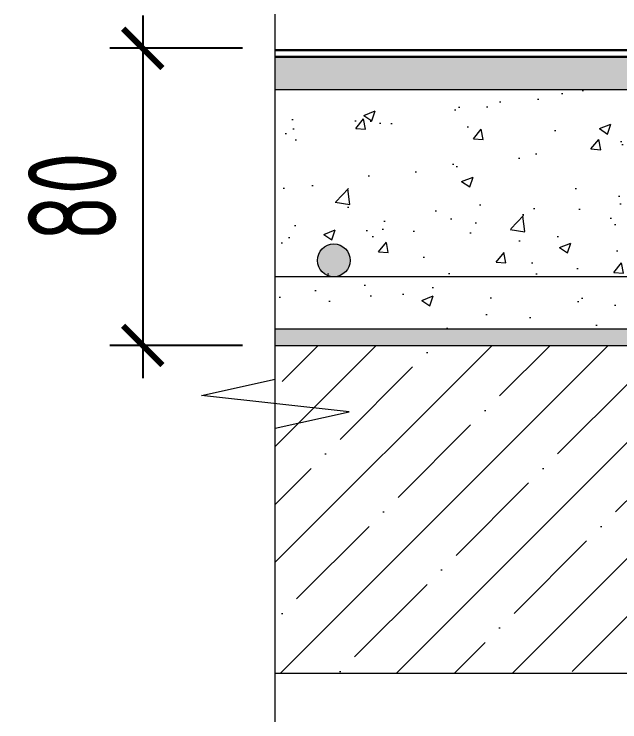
# Model space of a CAD drawing. Header units: millimetres. Extents: x 77165 to 11476408, y -193619 to 1121001.
# Drawn here: x 203348 to 205195, y 346876 to 349034 of the extents above; entities that cross this region are included whole.
import ezdxf

# ---------------------------------------------------------------- set-up
doc = ezdxf.new("R2010")
doc.units = ezdxf.units.MM
doc.layers.get('Defpoints').update_dxf_attribs({"color": 3})
doc.layers.add('Элементы узлов', color=7, linetype='Continuous', lineweight=9)
doc.styles.add('ISOCPEUR', font='isocpeur.ttf', dxfattribs={"width": 0.7, "height": 270})
doc.dimstyles.new('R_100', dxfattribs={"dimtxt": 270, "dimasz": 120, "dimexe": 100, "dimexo": 100, "dimgap": 80, "dimtad": 1, "dimdec": 0, "dimrnd": 5, "dimzin": 0, "dimdsep": 46, "dimtxsty": 'ISOCPEUR', "dimblk": 'ARCHTICK', "dimcen": 100, "dimdle": 100, "dimclrd": 256, "dimclre": 256, "dimclrt": 256, "dimadec": 0, "dimazin": 0, "dimtfac": 2, "dimtdec": 0, "dimtofl": 0, "dimtmove": 1, "dimatfit": 3, "dimfxl": 1, "dimtvp": 3, "dimtolj": 1, "dimtzin": 0, "dimarcsym": 0})

# ---------------------------------------------------------------- blocks, each defined once
blk = doc.blocks.new('*U615')
at = {"color": 8}
blk.add_lwpolyline([(0, -6.506), (0, 2.443), (2.25, 2.943), (-2.25, 3.443), (0, 3.943), (0, 15.068)], dxfattribs=at)
blk = doc.blocks.new('_ARCHTICK')
at = {"color": 0, "linetype": 'ByBlock', "const_width": 0.15}
blk.add_lwpolyline([(-0.5, -0.5), (0.5, 0.5)], dxfattribs=at)
blk = doc.blocks.new('*D630')
at = {"layer": 'Defpoints', "color": 0, "transparency": 16777216}
for p in [(204144.2, 348929.6), (203740.3, 348024), (204144.2, 348024)]:
    blk.add_point(p, dxfattribs=at)
at = {"layer": 'Элементы узлов', "lineweight": -2, "transparency": 16777216}
for p, q in [((203740.3, 349029.6), (203740.3, 347924)), ((204044.2, 348929.6), (203640.3, 348929.6)), ((204044.2, 348024), (203640.3, 348024))]:
    blk.add_line(p, q, dxfattribs=at)
at = {"layer": 'Элементы узлов', "lineweight": -2, "transparency": 16777216, "xscale": 120, "yscale": 120, "zscale": 120}
for p, rotation in [((203740.3, 348929.6), 90), ((203740.3, 348024), 270)]:
    blk.add_blockref('_ARCHTICK', p, dxfattribs=dict(at, rotation=rotation))
at = {"layer": 'Элементы узлов', "lineweight": 15, "transparency": 16777216, "insert": (203525.3, 348476.8), "char_height": 270, "attachment_point": 5, "rotation": 90, "style": 'ISOCPEUR'}
blk.add_mtext('\\A1;80', dxfattribs=at)

msp = doc.modelspace()

# ---------------------------------------------------------------- hatches: boundary and pattern name
at = {"layer": 'Элементы узлов', "transparency": 33554559}
h = msp.add_hatch(dxfattribs=at)
h.set_pattern_fill('AR-CONC', color=256, scale=0.5, style=0)
h.set_pattern_definition([(50, (802802.44, -1373001.84), (91.0923345, -7.9695428), [9.525, -104.775]), (355, (802802.44, -1373001.84), (-17.6217107, 95.5284226), [7.62, -83.820292]), (100.4514447, (802810.03, -1373002.5), (73.4706235, 87.558876), [8.0950044, -89.0451223]), (46.1842, (802802.44, -1372976.44), (135.5395204, -21.021164), [14.2875, -157.1625]), (96.635558, (802813.73, -1372978.19), (118.702067, 123.713062), [12.142512, -133.567804]), (351.184151, (802802.44, -1372976.44), (118.702067, 123.713062), [11.429984, -125.729866]), (21, (802815.14, -1372982.79), (75.8071956, -51.132599), [9.525, -104.775]), (326, (802815.14, -1372982.79), (30.901014, 92.093983), [7.62, -83.82]), (71.451445, (802821.46, -1372987.05), (106.7082096, 40.9613844), [8.0950044, -89.044969]), (37.5, (802802.44, -1373001.84), (1.5443016, 42.27751944), [0, -82.804, 0, -85.09, 0, -84.1375]), (7.5, (802802.44, -1373001.84), (33.4098313, 50.0902874), [0, -48.514, 0, -80.899, 0, -32.0675]), (327.5, (802774.118, -1373001.84), (67.7952976, -2.864372), [0, -31.75, 0, -99.06, 0, -131.445]), (317.5, (802761.42, -1373001.84), (74.0645907, 12.7132455), [0, -41.275, 0, -65.786, 0, -93.345])])
h.paths.add_polyline_path([(210969.62696, 348803.95391), (210969.62696, 348903.95391), (204144.21438, 348903.95391), (204144.21438, 348803.95391)])
at = {"layer": 'Элементы узлов', "ltscale": 100, "true_color": 0x000000}
h = msp.add_hatch(dxfattribs=at)
h.set_pattern_fill('AR-CONC', color=18, scale=50, style=0)
h.set_pattern_definition([(50, (-4474185.95, 1080670.57), (358.630091, -31.376067), [37.5, -412.5]), (355, (-4474185.95, 1080670.57), (-69.375667, 376.096067), [30, -330]), (100.4514445, (-4474156.06, 1080667.96), (289.254423, 344.719995), [31.870096, -350.571056]), (46.1842, (-4474185.95, 1080770.57), (533.620665, -82.75964), [56.25, -618.75]), (96.635635, (-4474141.5, 1080763.7), (467.33097, 487.0593), [47.80517, -525.85688]), (351.184164, (-4474185.95, 1080770.57), (467.33097, 487.0593), [45, -495]), (21, (-4474135.95, 1080745.57), (298.453526, -201.309445), [37.5, -412.5]), (326, (-4474135.95, 1080745.57), (121.657666, 362.575023), [30, -330]), (71.451445, (-4474111.08, 1080728.8), (420.111188, 161.265576), [31.870095, -350.571056]), (37.5, (-4474185.95, 1080670.57), (6.0799277, 166.446927), [0, -326, 0, -335, 0, -331.25]), (7.5, (-4474185.95, 1080670.57), (131.534769, 197.205856), [0, -191, 0, -318.5, 0, -126.25]), (327.5, (-4474297.45, 1080670.57), (266.911218, -11.277436), [0, -125, 0, -390, 0, -517.5]), (317.5, (-4474347.45, 1080670.57), (291.593085, 50.052491), [0, -162.5, 0, -259, 0, -367.5])])
h.paths.add_polyline_path([(210969.62696, 348803.95391), (204144.21438, 348803.95391), (204144.21438, 348073.95391), (210969.62696, 348073.95391)])
at = {"layer": 'Элементы узлов', "transparency": 33554687}
h = msp.add_hatch(color=256, dxfattribs=at)
h.set_gradient(color2=(0, 0, 0), tint=1, name='SPHERICAL')
h.paths.add_polyline_path([(204372.82603, 348283.02967, 1), (204272.82603, 348283.02967, 1)])
msp.add_hatch(color=256, dxfattribs=at).paths.add_polyline_path([(204144.21438, 348073.95391), (204144.21438, 348023.95391), (210969.62696, 348023.95391), (210969.62696, 348073.95391)])
at = {"layer": 'Элементы узлов', "ltscale": 100, "true_color": 0x000000}
h = msp.add_hatch(dxfattribs=at)
h.set_pattern_fill('ANSI35', color=18, scale=1000, style=0)
h.set_pattern_definition([(45, (-4474185.95, 1080520.57), (-176.776695, 176.776695), []), (45, (-4474009.17, 1080520.57), (-176.776695, 176.776695), [312.5, -62.5, 0, -62.5])])
h.paths.add_polyline_path([(210969.62696, 348023.95391), (204144.21438, 348023.95391), (204144.21438, 347023.95391), (210969.62696, 347023.95391)])

# ---------------------------------------------------------------- linework, layer by layer
at = {"layer": 'Элементы узлов', "lineweight": 30}
for p, q in [((204144.21438, 348923.95391), (210969.62696, 348923.95391)), ((204144.21438, 348903.95391), (210969.62696, 348903.95391))]:
    msp.add_line(p, q, dxfattribs=at)
at = {"layer": 'Элементы узлов'}
for points in [[(204144.21438, 348803.95391), (210969.62696, 348803.95391)], [(210969.62696, 348233.02967), (204144.21438, 348233.02967)], [(204144.21438, 348073.95391), (204144.21438, 348073.95391), (210969.62696, 348073.95391)]]:
    msp.add_lwpolyline(points, dxfattribs=at)
at = {"layer": 'Элементы узлов', "color": 18, "lineweight": 5, "ltscale": 100, "true_color": 0x000000}
msp.add_lwpolyline([(204144.21438, 348023.95391), (210969.62696, 348023.95391), (210969.62696, 347023.95391), (204144.21438, 347023.95391)], close=True, dxfattribs=at)
at = {"layer": 'Элементы узлов'}
msp.add_circle((204322.82603, 348283.02967), 50, dxfattribs=at)

# ---------------------------------------------------------------- block references
at = {"layer": 'Элементы узлов', "xscale": 100, "yscale": 100, "zscale": 100}
msp.add_blockref('*U615', (204144.21438, 347526.84808), dxfattribs=at)

# ---------------------------------------------------------------- dimensions: what is measured, and where the dimension line sits
at = {"layer": 'Элементы узлов', "lineweight": 15}
dim = msp.add_linear_dim(base=(203740.27309, 348023.95391), p1=(204144.21438, 348929.60047), p2=(204144.21438, 348023.95391), angle=90, text='80', dimstyle='R_100', override={"dimpost": '\\X'}, dxfattribs=at)
dim.commit()
dim.dimension.update_dxf_attribs({"geometry": '*D630', "text_midpoint": (203525.27309, 348476.77719)})

doc.saveas('drawing.dxf')
